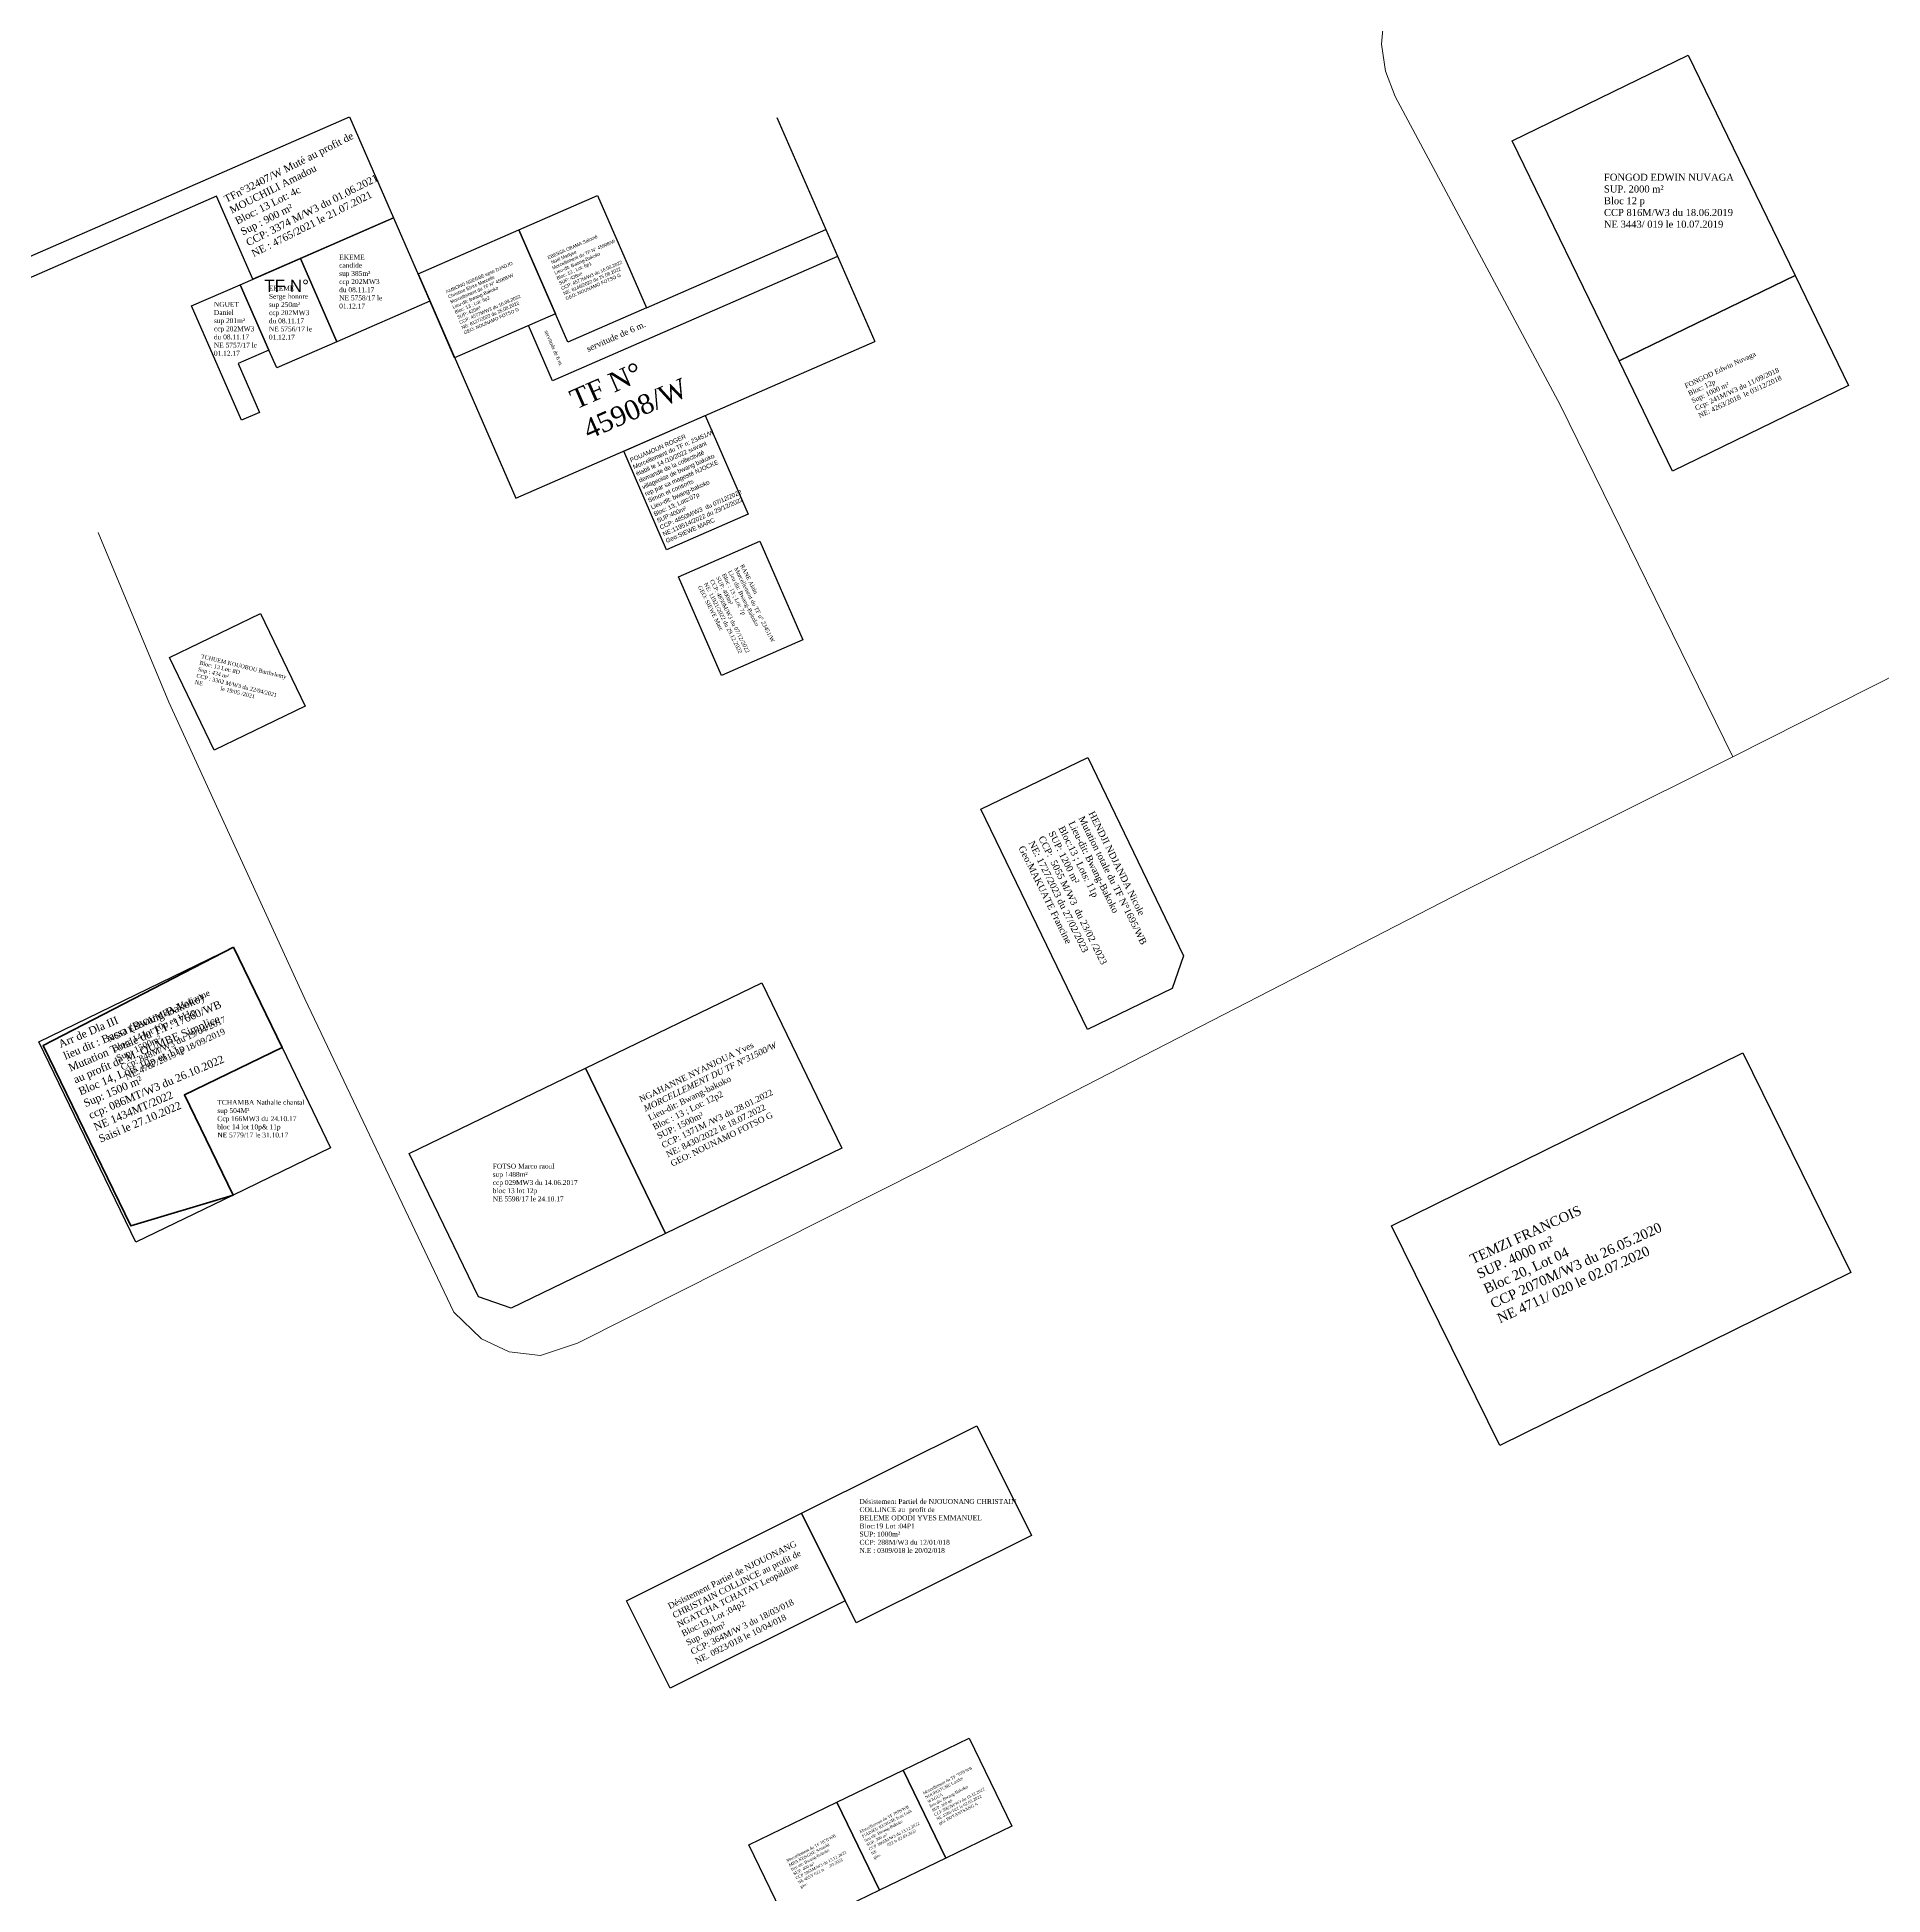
# Model space of a CAD drawing. Header units: millimetres. Extents: x 587399 to 927168, y 438565 to 1444955.
# Drawn here: x 592120.6 to 592497.7, y 439944 to 440323.6 of the extents above; entities that cross this region are included whole.
import ezdxf
from ezdxf.enums import TextEntityAlignment as Align

# ---------------------------------------------------------------- set-up
doc = ezdxf.new("R2010")
doc.units = ezdxf.units.MM
doc.header["$LTSCALE"] = 2
for name, color, linetype, lineweight in [('00_DPP_TF MUTATION TOTALE', 6, 'Continuous', 50), ('00_DPP_TF Mutations Moungo', 6, 'Continuous', 50), ('MAJ APRES LE 13.01.2023', 222, 'Continuous', 30), ('Roads_others', 24, 'Continuous', 9)]:
    doc.layers.add(name, color=color, linetype=linetype, lineweight=lineweight)
for name, color, linetype in [('Cotation Linéaire', 255, 'Continuous'), ('end maj 26 02 2021', 7, 'Continuous'), ('MAJ AOUT 2021', 7, 'Continuous'), ('MAJ AVRIL 2021', 7, 'Continuous'), ('MAJ JAN 2022', 1, 'Continuous'), ('MAJ JUILLET 2021', 7, 'Continuous')]:
    doc.layers.add(name, color=color, linetype=linetype)
doc.styles.get("Standard").update_dxf_attribs({"font": 'arial.ttf'})
doc.styles.add('Times 1.0', font='times.ttf', dxfattribs={"width": 0.99, "height": 1})
doc.styles.add('Times 3.0', font='times.ttf', dxfattribs={"width": 0.99, "height": 3})

msp = doc.modelspace()

# ---------------------------------------------------------------- linework, layer by layer
for p, q in [((592271.718, 440307.209), (592281.724, 440284.296)), ((592245.062, 440268.3), (592281.724, 440284.296)), ((592281.724, 440284.296), (592291.73, 440261.384)), ((592198.408, 440275.214), (592218.407, 440229.388)), ((592218.407, 440229.388), (592291.73, 440261.384))]:
    msp.add_line(p, q)
at = {"flags": 128}
msp.add_lwpolyline([(592284.124, 440278.797), (592225.908, 440253.396), (592220.982, 440264.67)], dxfattribs=at)
at = {"color": 0, "flags": 128}
msp.add_lwpolyline([(592268.275, 440220.596), (592277.066, 440200.433), (592260.395, 440193.166), (592251.605, 440213.329)], close=True, dxfattribs=at)
at = {"flags": 128}
msp.add_lwpolyline([(592268.638, 440130.344), (592284.974, 440096.592), (592248.962, 440079.166), (592232.626, 440112.928)], close=True, dxfattribs=at)
at = {"lineweight": -3, "flags": 128}
msp.add_lwpolyline([(592311.008, 439976.075), (592319.754, 439958.087), (592306.266, 439951.528), (592297.519, 439969.516)], close=True, dxfattribs=at)
msp.add_lwpolyline([(592311.008, 439976.075), (592319.754, 439958.087), (592306.266, 439951.528), (592297.519, 439969.516)], close=True, dxfattribs=at)
msp.add_lwpolyline([(592297.519, 439969.516), (592306.266, 439951.528)], dxfattribs=at)
msp.add_lwpolyline([(592297.519, 439969.516), (592306.266, 439951.528)], dxfattribs=at)
at = {"layer": '00_DPP_TF MUTATION TOTALE', "flags": 128}
msp.add_lwpolyline([(592160.74, 440137.629), (592170.65, 440117.14), (592150.73, 440107.49), (592160.64, 440087.01), (592139.737, 440080.711), (592121.809, 440117.588)], close=True, dxfattribs=at)
at = {"layer": 'Cotation Linéaire', "color": 6, "lineweight": 30, "flags": 128}
for points in [[(592235.063, 440291.209), (592245.062, 440268.3), (592229.005, 440261.294), (592218.998, 440284.199)], [(592218.998, 440284.199), (592226.48, 440267.067), (592205.882, 440258.088), (592198.408, 440275.214)], [(592257.09, 440246.268), (592265.88, 440226.095), (592249.21, 440218.828), (592240.43, 440239)]]:
    msp.add_lwpolyline(points, close=True, dxfattribs=at)
at = {"layer": 'end maj 26 02 2021', "color": 150, "lineweight": -3, "flags": 128}
for points in [[(592457.931, 440319.888), (592479.771, 440274.902), (592443.792, 440257.432), (592421.955, 440302.418)], [(592457.931, 440319.888), (592479.771, 440274.902), (592443.792, 440257.432), (592421.955, 440302.418)], [(592469.12, 440116.05), (592491.18, 440071.18), (592419.41, 440035.86), (592397.34, 440080.72)], [(592469.12, 440116.05), (592491.18, 440071.18), (592419.41, 440035.86), (592397.34, 440080.72)]]:
    msp.add_lwpolyline(points, close=True, dxfattribs=at)
at = {"layer": 'end maj 26 02 2021', "color": 150, "flags": 128}
for points in [[(592193.407, 440286.671), (592200.832, 440269.641), (592181.835, 440261.359), (592174.411, 440278.388)], [(592193.407, 440286.671), (592200.832, 440269.641), (592181.835, 440261.359), (592174.411, 440278.388)], [(592174.411, 440278.388), (592181.836, 440261.356), (592169.556, 440256.005), (592167.945, 440259.666), (592162.073, 440273.012)], [(592174.411, 440278.388), (592181.836, 440261.356), (592169.556, 440256.005), (592167.945, 440259.666), (592162.073, 440273.012)], [(592162.074, 440273.01), (592167.9, 440259.648), (592161.65, 440256.923), (592166.015, 440246.917), (592162.351, 440245.325), (592152.159, 440268.686)], [(592162.074, 440273.01), (592167.9, 440259.648), (592161.65, 440256.923), (592166.015, 440246.917), (592162.351, 440245.325), (592152.159, 440268.686)], [(592170.65, 440117.14), (592180.56, 440096.65), (592160.64, 440087.01), (592150.73, 440107.49)], [(592170.65, 440117.14), (592180.56, 440096.65), (592160.64, 440087.01), (592150.73, 440107.49)], [(592232.63, 440112.93), (592248.97, 440079.17), (592217.45, 440063.92), (592210.79, 440066.24), (592196.63, 440095.5)], [(592232.63, 440112.93), (592248.97, 440079.17), (592217.45, 440063.92), (592210.79, 440066.24), (592196.63, 440095.5)], [(592312.572, 440039.844), (592323.731, 440017.471), (592287.941, 439999.612), (592276.781, 440021.984)], [(592312.572, 440039.844), (592323.731, 440017.471), (592287.941, 439999.612), (592276.781, 440021.984)]]:
    msp.add_lwpolyline(points, close=True, dxfattribs=at)
at = {"layer": 'end maj 26 02 2021', "color": 150}
for points in [[(592479.771, 440274.902), (592490.69, 440252.411), (592454.71, 440234.939), (592443.792, 440257.432)], [(592479.771, 440274.902), (592490.69, 440252.411), (592454.71, 440234.939), (592443.792, 440257.432)], [(592160.74, 440137.629), (592170.65, 440117.14), (592150.73, 440107.49), (592160.64, 440087.01), (592140.729, 440077.374), (592120.908, 440118.333)], [(592160.74, 440137.629), (592170.65, 440117.14), (592150.73, 440107.49), (592160.64, 440087.01), (592140.729, 440077.374), (592120.908, 440118.333)], [(592276.781, 440021.984), (592285.711, 440004.081), (592249.918, 439986.227), (592240.988, 440004.122)], [(592276.781, 440021.984), (592285.711, 440004.081), (592249.918, 439986.227), (592240.988, 440004.122)]]:
    msp.add_lwpolyline(points, close=True, dxfattribs=at)
at = {"layer": 'MAJ AOUT 2021', "color": 3, "lineweight": -3, "flags": 128}
msp.add_lwpolyline([(592184.4, 440307.29), (592193.41, 440286.67), (592164.65, 440274.13), (592157.25, 440291.09), (592112.67, 440271.64), (592111.08, 440275.3), (592143.15, 440289.29)], close=True, dxfattribs=at)
msp.add_lwpolyline([(592184.4, 440307.29), (592193.41, 440286.67), (592164.65, 440274.13), (592157.25, 440291.09), (592112.67, 440271.64), (592111.08, 440275.3), (592143.15, 440289.29)], close=True, dxfattribs=at)
at = {"layer": 'MAJ APRES LE 13.01.2023', "flags": 128}
msp.add_lwpolyline([(592335.25, 440176.4), (592354.83, 440135.89), (592352.51, 440129.21), (592335.18, 440120.83), (592313.42, 440165.85)], close=True, dxfattribs=at)
at = {"layer": 'MAJ AVRIL 2021', "flags": 128}
msp.add_lwpolyline([(592166.24, 440205.84), (592175.38, 440186.93), (592156.78, 440177.94), (592147.63, 440196.84)], close=True, dxfattribs=at)
msp.add_lwpolyline([(592166.24, 440205.84), (592175.38, 440186.93), (592156.78, 440177.94), (592147.63, 440196.84)], close=True, dxfattribs=at)
at = {"layer": 'MAJ JAN 2022', "lineweight": -3, "ltscale": 0.0014, "flags": 128}
msp.add_lwpolyline([(592297.519, 439969.516), (592306.228, 439951.517), (592292.73, 439944.978), (592284.009, 439962.977)], close=True, dxfattribs=at)
msp.add_lwpolyline([(592297.519, 439969.516), (592306.228, 439951.517), (592292.73, 439944.978), (592284.009, 439962.977)], close=True, dxfattribs=at)
at = {"layer": 'MAJ JAN 2022', "color": 0, "lineweight": -3, "ltscale": 0.0014, "flags": 128}
msp.add_lwpolyline([(592284.009, 439962.977), (592292.727, 439944.977), (592274.72, 439936.267), (592266.011, 439954.267)], close=True, dxfattribs=at)
msp.add_lwpolyline([(592284.009, 439962.977), (592292.727, 439944.977), (592274.72, 439936.267), (592266.011, 439954.267)], close=True, dxfattribs=at)
at = {"layer": 'Roads_others'}
for points in [[(592293.007, 440694.241), (592358.265, 440550.872), (592388.706, 440485.536), (592398.282, 440445.904), (592402.473, 440419.001), (592401.897, 440395.034), (592395.277, 440322.187), (592396.104, 440316.65), (592398.041, 440311.467), (592431.832, 440248.357), (592467.042, 440176.515)], [(592659.745, 440270.608), (592516.299, 440201.404), (592467.042, 440176.515), (592412.271, 440149.243), (592302.007, 440092.487), (592231.024, 440056.775), (592223.432, 440054.247), (592217.026, 440054.981), (592211.361, 440057.64), (592205.705, 440063.106), (592175.265, 440127.115), (592147.516, 440187.723), (592133.037, 440222.387)]]:
    msp.add_lwpolyline(points, dxfattribs=at)

# ---------------------------------------------------------------- texts
at = {"attachment_point": 1}
for s, insert, char_height, width, rotation in [('EBESSA OBAMA Salomé\\P Noel Marlyse\\P{\\C1;Morcellement du TF N° 45908/W\\P}Lieu-dit: Bwang-Bakoko  \\PBloc: 13 ;{\\C1; \\C7;Lot: 6p1\\C1;\\P}SUP: 438m²\\PCCP: 4577M/W3 du 16.08.2022\\PNE: 8146/2022 du 25.08.2022\\P{\\C1;GEO: NOUNAMO FOTSO G} ', (592224.794, 440278.808), 0.68412, 23.22125, 23.6833), ('AMBONO NSEGBE epse DJADJO \\PChristine Elvire Marcelle \\P{\\C1;Morcellement du TF N° 45908/W\\P}Lieu-dit: Bwang-Bakoko  \\PBloc: 13 ;{\\C1; \\C7;Lot: 6p2\\C1;\\P}SUP: 420m²\\PCCP: 4577M/W3 du 16.08.2022\\PNE: 8127/2022 du 25.08.2022\\P{\\C1;GEO: NOUNAMO FOTSO G }', (592203.993, 440271.837), 0.68412, 23.22125, 23.6833), ('{\\fTimes New Roman|b0|i0|c186|p18;\\H5.847x;\\C1;TF N° 45908/W}', (592228.999, 440251.136), 0.68412, 23.22125, 23.6833), ('\\A1;{\\fTimes New Roman|b0|i0|c0|p18;RANE Alain \\P\\C1;Morcellement du TF n° 23451/W\\C256;      \\PLieu dit: Bwang-Bakoko \\PBloc : 13 ; Lot: 7p                                                      SUP: 400m²                                                          CCP: 4850M/W3 du 07/12/2022                              NE: 11921/2022 du 29.12.2022                             \\C3;GEO: SIEWE Marc}', (592264.953, 440216.017), 0.831075, 26.34285, 296.70526), ('\\A1;{\\fTimes New Roman|b0|i0|c0|p18;NGAHANNE NYANJOUA Yves\\P\\fTimes New Roman|b0|i1|c0|p18;\\C1;MORCELLEMENT DU TF N°31500/W\\fTimes New Roman|b0|i0|c0|p18;\\C0;\\PLieu-dit: Bwang-bakoko\\PBloc : 13 ; Lot: 12p2\\PSUP: 1500m²\\PCCP: 1371M /W3 du 28.01.2022\\PNE: 8430/2022 le 18.07.2022\\PGEO: NOUNAMO FOTSO G}', (592243.417, 440107.035), 1.25, 54.44967, 26.05358)]:
    msp.add_mtext(s, dxfattribs=dict(at, insert=insert, char_height=char_height, width=width, rotation=rotation))
at = {"layer": '00_DPP_TF Mutations Moungo', "insert": (592124.718, 440118.507), "char_height": 1.578413, "width": 35.19845, "attachment_point": 1, "rotation": 23.03012, "style": 'Times 1.0'}
msp.add_mtext('{\\fTimes New Roman|b0|i0|c186|p18;Arr de Dla III\\Plieu dit : Bassa (Bwang-Bakoko)\\PMutation Totale du T.F. }17660{\\fTimes New Roman|b0|i0|c186|p18;/W}B{\\fTimes New Roman|b0|i0|c186|p18;\\Pau profit de M}. OUMBE Simplice \\P{\\fTimes New Roman|b0|i0|c186|p18;Bloc }14{\\fTimes New Roman|b0|i0|c186|p18;, Lot}s{\\fTimes New Roman|b0|i0|c186|p18; }10p et 11p\\P{\\fTimes New Roman|b0|i0|c186|p18;Sup: }1500{\\fTimes New Roman|b0|i0|c186|p18; m²\\Pccp: }086{\\fTimes New Roman|b0|i0|c186|p18;M}T{\\fTimes New Roman|b0|i0|c186|p18;/W3 du }26.10{\\fTimes New Roman|b0|i0|c186|p18;.2022\\PNE 1}434{\\fTimes New Roman|b0|i0|c186|p18;MT/2022\\PSaisi le }27{\\fTimes New Roman|b0|i0|c186|p18;.}10.{\\fTimes New Roman|b0|i0|c186|p18;2022}', dxfattribs=at)
at = {"layer": 'Cotation Linéaire', "color": 6, "lineweight": 30, "style": 'Times 3.0', "width": 0.99}
msp.add_text('servitude de 6 m.', height=1.26, rotation=23.57264, dxfattribs=at).set_placement((592238.604, 440263.028), align=Align.TOP_CENTER)
msp.add_text('servitude de 6 m.', height=0.756, rotation=293.60011, dxfattribs=at).set_placement((592225.803, 440259.883), align=Align.CENTER)
at = {"layer": 'end maj 26 02 2021', "color": 150, "linetype": 'ByBlock', "lineweight": -3, "ltscale": 0.0014, "attachment_point": 1, "style": 'Times 1.0'}
for s, insert, char_height, width in [('{\\C256;FONGOD EDWIN NUVAGA\\PSUP. 2000 m²\\PBloc 12 p\\PCCP 816M/W3 du 18.06.2019\\PNE 3443/ 019 le 10.07.2019}', (592440.716, 440295.689), 1.43917, 204.94768), ('{\\C256;FONGOD EDWIN NUVAGA\\PSUP. 2000 m²\\PBloc 12 p\\PCCP 816M/W3 du 18.06.2019\\PNE 3443/ 019 le 10.07.2019}', (592440.716, 440295.689), 1.43917, 204.94768), ('{\\fTimes New Roman|b0|i0|c186|p18;EKEME }candide\\P{\\fTimes New Roman|b0|i0|c186|p18;sup }385{\\fTimes New Roman|b0|i0|c186|p18;m²\\Pccp 202MW3 du 08.11.17\\PNE 575}8{\\fTimes New Roman|b0|i0|c186|p18;/17 le 01.12.17}', (592182.299, 440279.151), 1, 8.73882), ('{\\fTimes New Roman|b0|i0|c186|p18;EKEME }candide\\P{\\fTimes New Roman|b0|i0|c186|p18;sup }385{\\fTimes New Roman|b0|i0|c186|p18;m²\\Pccp 202MW3 du 08.11.17\\PNE 575}8{\\fTimes New Roman|b0|i0|c186|p18;/17 le 01.12.17}', (592182.299, 440279.151), 1, 8.73882), ('EKEME Serge honore\\Psup 250m²\\Pccp 202MW3 du 08.11.17\\PNE 5756/17 le 01.12.17', (592167.945, 440272.797), 1, 8.73882), ('EKEME Serge honore\\Psup 250m²\\Pccp 202MW3 du 08.11.17\\PNE 5756/17 le 01.12.17', (592167.945, 440272.797), 1, 8.73882), ('NGUET Daniel\\P{\\fTimes New Roman|b0|i0|c186|p18;sup 2}01{\\fTimes New Roman|b0|i0|c186|p18;m²\\Pccp 202MW3 du 08.11.17\\PNE 575}7{\\fTimes New Roman|b0|i0|c186|p18;/17 le 01.12.17}', (592156.711, 440269.505), 1, 8.73882), ('NGUET Daniel\\P{\\fTimes New Roman|b0|i0|c186|p18;sup 2}01{\\fTimes New Roman|b0|i0|c186|p18;m²\\Pccp 202MW3 du 08.11.17\\PNE 575}7{\\fTimes New Roman|b0|i0|c186|p18;/17 le 01.12.17}', (592156.711, 440269.505), 1, 8.73882), ('TCHAMBA Nathalie chantal\\Psup 504M²\\PCcp 166MW3 du 24.10.17\\Pbloc 14 lot 10p& 11p\\PNE 5779/17 le 31.10.17', (592157.404, 440106.448), 1, 51.41498), ('TCHAMBA Nathalie chantal\\Psup 504M²\\PCcp 166MW3 du 24.10.17\\Pbloc 14 lot 10p& 11p\\PNE 5779/17 le 31.10.17', (592157.404, 440106.448), 1, 51.41498), ('FOTSO Marco raoul\\Psup 1488m²\\Pccp 029MW3 du 14.06.2017\\Pbloc 13 lot 12p\\PNE 5598/17 le 24.10.17', (592213.679, 440093.404), 1, 25.49241), ('FOTSO Marco raoul\\Psup 1488m²\\Pccp 029MW3 du 14.06.2017\\Pbloc 13 lot 12p\\PNE 5598/17 le 24.10.17', (592213.679, 440093.404), 1, 25.49241), ('{\\W1;\\C1;Désistement Partiel de NJOUONANG CHRISTAIN\\PCOLLINCE au  profit de\\C256; \\PBELEME ODODI YVES EMMANUEL\\PBloc:19 Lot :04P1\\PSUP: 1000m²\\PCCP: 288M/W3 du 12/01/018\\PN.E : 0309/018 le 20/02/018}', (592288.611, 440024.9), 1, 59.21708), ('{\\W1;\\C1;Désistement Partiel de NJOUONANG CHRISTAIN\\PCOLLINCE au  profit de\\C256; \\PBELEME ODODI YVES EMMANUEL\\PBloc:19 Lot :04P1\\PSUP: 1000m²\\PCCP: 288M/W3 du 12/01/018\\PN.E : 0309/018 le 20/02/018}', (592288.611, 440024.9), 1, 59.21708)]:
    msp.add_mtext(s, dxfattribs=dict(at, insert=insert, char_height=char_height, width=width))
at = {"layer": 'end maj 26 02 2021', "color": 1, "insert": (592166.972, 440274.049), "char_height": 2.5, "width": 30.14979, "attachment_point": 1}
msp.add_mtext('TF N° 31216/W', dxfattribs=at)
msp.add_mtext('TF N° 31216/W', dxfattribs=at)
at = {"layer": 'end maj 26 02 2021', "attachment_point": 1}
for s, width, heights, insert, char_height, rotation in [('{\\fTimes New Roman|b0|i0|c0|p18;FONGOD Edwin Nuvaga\\PBloc: 12p\\PSup: 1000 m²\\PCcp: 241M/W3 du 11/09/2018\\PNE: 4263/2018  le 03/12/2018}', 120.48306, [24.796], (592457.046, 440252.719), 1, 24.99059), ('{\\fTimes New Roman|b0|i0|c0|p18;FONGOD Edwin Nuvaga\\PBloc: 12p\\PSup: 1000 m²\\PCcp: 241M/W3 du 11/09/2018\\PNE: 4263/2018  le 03/12/2018}', 120.48306, [24.796], (592457.046, 440252.719), 1, 24.99059), ('{\\fTimes New Roman|b0|i0|c0|p18;NGO ESSOUMBA Marianne\\PBloc: 14 lot 10p et 111p\\PSup: 1500m²\\PCcp: 848M/W3 du 19/04/2017\\PNE:4787/2019 le 18/09/2019}', 101.08456, [26.26], (592134.799, 440119.319), 1.26753, 25.14411), ('{\\fTimes New Roman|b0|i0|c0|p18;NGO ESSOUMBA Marianne\\PBloc: 14 lot 10p et 111p\\PSup: 1500m²\\PCcp: 848M/W3 du 19/04/2017\\PNE:4787/2019 le 18/09/2019}', 101.08456, [26.26], (592134.799, 440119.319), 1.26753, 25.14411), ('\\pt0;{\\fTimes New Roman|b0|i0|c0|p18;\\C1;Désistement Partiel de NJOUONANG\\PCHRISTAIN COLLINCE au profit de \\P\\C256;NGATCHA TCHATAT Leopàldine\\P\\ptz;Bloc:19, Lot ;04p2\\PSup. 800m²\\PCCP: 364M/W 3 du 18/03/018\\PNE. 0923/018 le 10/04/018}', 108.2432, [34.673], (592249.29, 440003.501), 1.25, 26.4052), ('\\pt0;{\\fTimes New Roman|b0|i0|c0|p18;\\C1;Désistement Partiel de NJOUONANG\\PCHRISTAIN COLLINCE au profit de \\P\\C256;NGATCHA TCHATAT Leopàldine\\P\\ptz;Bloc:19, Lot ;04p2\\PSup. 800m²\\PCCP: 364M/W 3 du 18/03/018\\PNE. 0923/018 le 10/04/018}', 108.2432, [34.673], (592249.29, 440003.501), 1.25, 26.4052)]:
    msp.add_mtext_dynamic_manual_height_columns(s, width=width, gutter_width=12.5, heights=heights, dxfattribs=dict(at, insert=insert, char_height=char_height, rotation=rotation))
at = {"layer": 'end maj 26 02 2021', "color": 1, "linetype": 'ByBlock', "insert": (592241.587, 440237.509), "char_height": 0.9, "width": 18.07087, "attachment_point": 1, "rotation": 23.88234}
msp.add_mtext('\\A1;{\\C7;POUAMOUN ROGER\\C3;\\P}Morcellement du TF n: 23451/W\\Pétabli le 14 /10/2022 suivant demande de la collectivité villageoise de bwang bakoko rep par sa magesté NJOCKE Simon et consorts \\P{\\C7;Lieu-dit: bwang-bakoko\\PBloc: 13; Lots:07p\\PSUP:400m²\\PCCP: 4850M/W3  du 07/12/2022\\PNE:119514/2022 du 29/12/2022\\P}Geo:SIEWE MARC', dxfattribs=at)
at = {"layer": 'end maj 26 02 2021', "color": 150, "linetype": 'ByBlock', "lineweight": -3, "ltscale": 0.0014, "attachment_point": 1, "style": 'Times 1.0'}
for s, insert, char_height, width, rotation in [('{\\fTimes New Roman|b0|i0|c186|p18;\\C256;TEMZI FRANCOIS\\PSUP. 4000 m²\\PBloc 20, Lot 04\\PCCP 2070M/W3 du 26.05.2020\\PNE 4711/ 020 le 02.07.2020}', (592413.077, 440074.712), 2, 237.78053, 24.59686), ('{\\fTimes New Roman|b0|i0|c186|p18;\\C256;TEMZI FRANCOIS\\PSUP. 4000 m²\\PBloc 20, Lot 04\\PCCP 2070M/W3 du 26.05.2020\\PNE 4711/ 020 le 02.07.2020}', (592413.077, 440074.712), 2, 237.78053, 24.59686), ('{\\C256;Morcellement du TF 7878/WB \\PNOUPIATCHE Landry\\PWAGUA\\Plieu dit: Bwang-Bakoko\\PSUP. 300 m²\\PCCP 3965M/W3 du 13.12.2022\\PNE 4286/ 022 le 02.03.2022\\Pgéo: BOYANTSANG.A}', (592301.429, 439965.042), 0.6, 73.66508, 27.71243), ('{\\C256;Morcellement du TF 7878/WB \\PNOUPIATCHE Landry\\PWAGUA\\Plieu dit: Bwang-Bakoko\\PSUP. 300 m²\\PCCP 3965M/W3 du 13.12.2022\\PNE 4286/ 022 le 02.03.2022\\Pgéo: BOYANTSANG.A}', (592301.429, 439965.042), 0.6, 73.66508, 27.71243), ('{\\C256;Morcellement du TF 7878/WB \\PFIADJEU KENGNE Ivan Loik\\Plieu dit: Bwang-Bakoko\\PSUP. 300 m²\\PCCP 3965M/W3 du 13.12.2022\\PNE 4285/ 022 le 02.03.2022\\Pgéo: BOYANTSANG.A}', (592288.542, 439957.12), 0.6, 73.66508, 27.71243), ('{\\C256;Morcellement du TF 7878/WB \\PFIADJEU KENGNE Ivan Loik\\Plieu dit: Bwang-Bakoko\\PSUP. 300 m²\\PCCP 3965M/W3 du 13.12.2022\\PNE 4285/ 022 le 02.03.2022\\Pgéo: BOYANTSANG.A}', (592288.542, 439957.12), 0.6, 73.66508, 27.71243), ('{\\fTimes New Roman|b0|i0|c186|p18;\\C256;Morcellement du TF 7878/WB \\P\\fTimes New Roman|b0|i0|c0|p18;MBA KENGNE Arnauld\\P\\fTimes New Roman|b0|i0|c186|p18;lieu dit: Bwang-Bakoko\\PSUP. \\fTimes New Roman|b0|i0|c0|p18;4\\fTimes New Roman|b0|i0|c186|p18;00 m²\\PCCP \\fTimes New Roman|b0|i0|c0|p18;3965\\fTimes New Roman|b0|i0|c186|p18;M/W3 du 13.12.2022\\PNE 4\\fTimes New Roman|b0|i0|c0|p18;653\\fTimes New Roman|b0|i0|c186|p18;/ 022 le \\fTimes New Roman|b0|i0|c0|p18;11\\fTimes New Roman|b0|i0|c186|p18;.03.2022\\Pgéo: BOYANTSANG.A}', (592273.599, 439951.209), 0.6, 73.66508, 27.71243), ('{\\fTimes New Roman|b0|i0|c186|p18;\\C256;Morcellement du TF 7878/WB \\P\\fTimes New Roman|b0|i0|c0|p18;MBA KENGNE Arnauld\\P\\fTimes New Roman|b0|i0|c186|p18;lieu dit: Bwang-Bakoko\\PSUP. \\fTimes New Roman|b0|i0|c0|p18;4\\fTimes New Roman|b0|i0|c186|p18;00 m²\\PCCP \\fTimes New Roman|b0|i0|c0|p18;3965\\fTimes New Roman|b0|i0|c186|p18;M/W3 du 13.12.2022\\PNE 4\\fTimes New Roman|b0|i0|c0|p18;653\\fTimes New Roman|b0|i0|c186|p18;/ 022 le \\fTimes New Roman|b0|i0|c0|p18;11\\fTimes New Roman|b0|i0|c186|p18;.03.2022\\Pgéo: BOYANTSANG.A}', (592273.599, 439951.209), 0.6, 73.66508, 27.71243)]:
    msp.add_mtext(s, dxfattribs=dict(at, insert=insert, char_height=char_height, width=width, rotation=rotation))
at = {"layer": 'MAJ APRES LE 13.01.2023', "insert": (592336.57, 440165.635), "char_height": 1.36655, "width": 48.23214, "attachment_point": 1, "rotation": 296.33823}
msp.add_mtext('\\A1;{\\fTimes New Roman|b0|i0|c0|p18;\\C256;HENDJI NDJANDA Nicole\\C3;\\P\\C1;Mutation totale du TF N°1695/WB\\P\\C7;Lieu-dit: Bwang-Bakoko\\PBloc:13 ; Lots: 11p\\PSUP: 1200 m²\\PCCP:  5055 M/W3  du 23/02 /2023\\PNE: 1727/2023 du 27/02/2023\\P\\C1;Geo:MAKUATE Francine}', dxfattribs=at)
at = {"layer": 'MAJ AVRIL 2021', "insert": (592154.231, 440197.515), "char_height": 0.81334, "attachment_point": 1, "rotation": 346.25188}
msp.add_mtext('\\A1;{\\fGeorgia|b0|i0|c0|p18;TCHUEM KOUOBOU Barthelemy\\PBloc: 13 Lot: 8D \\PSup : 434 m²\\PCCP : 3302 M/W3 du 22/04/2021\\PNE : 3071 le 19/05 /2021}', dxfattribs=at)
msp.add_mtext('\\A1;{\\fGeorgia|b0|i0|c0|p18;TCHUEM KOUOBOU Barthelemy\\PBloc: 13 Lot: 8D \\PSup : 434 m²\\PCCP : 3302 M/W3 du 22/04/2021\\PNE : 3071 le 19/05 /2021}', dxfattribs=at)
at = {"layer": 'MAJ JUILLET 2021', "insert": (592158.578, 440291.055), "char_height": 1.41593, "attachment_point": 1, "rotation": 26.80661}
msp.add_mtext('{\\fTimes New Roman|b0|i0|c0|p18;\\H1.053x;\\C1;TFn°32407/W Muté au profit de\\C256; \\PMOUCHILI Amadou  \\PBloc: 13 Lot: 4c\\PSup : 900 m²\\PCCP: 3374 M/W3 du 01.06.2021\\PNE : 4765/2021 le 21.07.2021}', dxfattribs=at)
msp.add_mtext('{\\fTimes New Roman|b0|i0|c0|p18;\\H1.053x;\\C1;TFn°32407/W Muté au profit de\\C256; \\PMOUCHILI Amadou  \\PBloc: 13 Lot: 4c\\PSup : 900 m²\\PCCP: 3374 M/W3 du 01.06.2021\\PNE : 4765/2021 le 21.07.2021}', dxfattribs=at)

doc.saveas('drawing.dxf')
